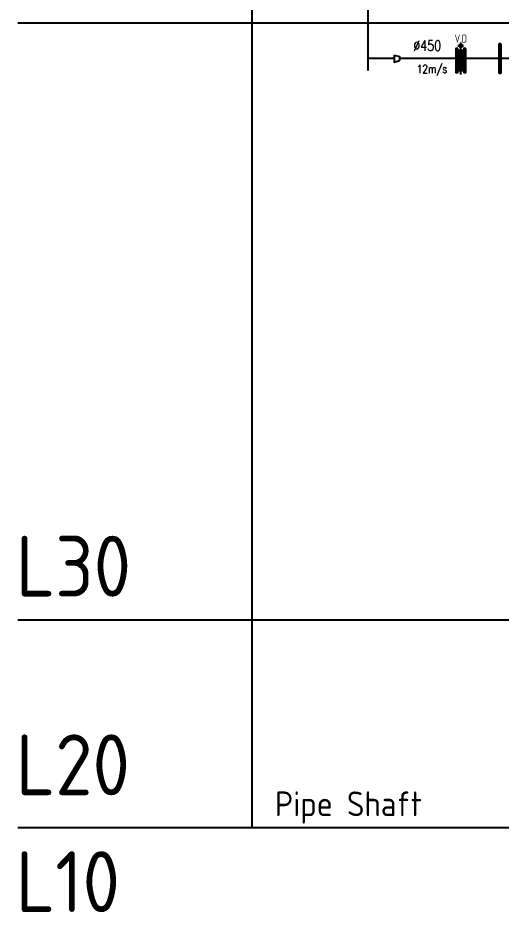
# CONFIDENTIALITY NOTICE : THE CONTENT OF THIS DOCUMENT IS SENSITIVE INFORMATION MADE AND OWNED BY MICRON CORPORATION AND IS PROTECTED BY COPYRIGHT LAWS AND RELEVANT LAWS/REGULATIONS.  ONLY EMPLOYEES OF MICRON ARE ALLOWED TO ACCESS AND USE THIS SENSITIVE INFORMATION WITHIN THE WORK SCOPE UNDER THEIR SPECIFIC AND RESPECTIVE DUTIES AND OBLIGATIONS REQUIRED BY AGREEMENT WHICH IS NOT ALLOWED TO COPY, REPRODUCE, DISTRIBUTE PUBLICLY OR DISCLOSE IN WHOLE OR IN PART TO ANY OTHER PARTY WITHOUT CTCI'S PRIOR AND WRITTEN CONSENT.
# Model space of a CAD drawing. Header units: millimetres. Extents: x 982 to 6910, y 152 to 8887.
# Drawn here: x 1383 to 3341, y 152 to 3775 of the extents above; entities that cross this region are included whole.
import ezdxf
from ezdxf.enums import TextEntityAlignment as Align

# ---------------------------------------------------------------- set-up
doc = ezdxf.new("R2010")
doc.units = ezdxf.units.MM
doc.linetypes.add('CENTER', pattern=[2, 1.25, -0.25, 0.25, -0.25])
for name, color, linetype in [('A-DETL-01', 1, 'Continuous'), ('DETL-TXT', 4, 'Continuous'), ('M-CEQPM-MAU', 22, 'Continuous'), ('M-EQPM-TXT', 4, 'Continuous'), ('M-FM-LINE3', 3, 'Continuous'), ('U-EX-TXT', 4, 'Continuous'), ('X-F10A-PID-F0-00-MAMEX-001$0$M-_DUCTAME-_E-', 40, 'Continuous'), ('X-F10A-PID-F0-00-MAMEX-001$0$X-F10X-PID-F0-00-MAMEX-001$0$M-_DUCTAME-_E-', 40, 'Continuous')]:
    doc.layers.add(name, color=color, linetype=linetype)
doc.styles.add('AA-TXT', font='isocp.shx', dxfattribs={"bigfont": 'chineset.shx'})
doc.styles.add('X-F10A-PID-F0-00-MAMEX-001$0$ROMANS', font='romans.shx', dxfattribs={"width": 0.8})

msp = doc.modelspace()

# ---------------------------------------------------------------- linework, layer by layer
at = {"layer": 'A-DETL-01', "color": 252, "linetype": 'Continuous'}
msp.add_line((2330.7, 5713.2), (2330.7, 493.3), dxfattribs=at)
at = {"layer": 'M-CEQPM-MAU', "color": 252}
for points in [[(6224.4, 3753.7), (1383.5, 3753.7)], [(6224.4, 1334.6), (1383.5, 1334.6)], [(6224.4, 493.3), (1383.5, 493.3)]]:
    msp.add_lwpolyline(points, dxfattribs=at)
at = {"layer": 'M-FM-LINE3', "linetype": 'CENTER'}
for p, q in [((3165.7, 3661.9), (3190.2, 3661.9)), ((3178, 3545), (3178, 3674.2))]:
    msp.add_line(p, q, dxfattribs=at)
at = {"layer": 'M-FM-LINE3'}
for p, q in [((3335.8, 3673.6), (3335.8, 3546.9)), ((3161.6, 3655.4), (3161.6, 3549.1)), ((3194.3, 3655.4), (3194.3, 3549.1))]:
    msp.add_line(p, q, dxfattribs=at)
for points in [[(3340.7, 3668.7), (3330.9, 3668.7), (3330.9, 3551.8), (3340.7, 3551.8)], [(3165.7, 3651.3), (3157.5, 3651.3), (3157.5, 3553.1), (3165.7, 3553.1)], [(3186.1, 3643.1), (3169.8, 3643.1), (3169.8, 3561.3), (3186.1, 3561.3)], [(3198.4, 3651.3), (3190.2, 3651.3), (3190.2, 3553.1), (3198.4, 3553.1)]]:
    msp.add_lwpolyline(points, close=True, dxfattribs=at)
msp.add_circle((3178, 3661.9), 6.54, dxfattribs=at)
at = {"layer": 'X-F10A-PID-F0-00-MAMEX-001$0$M-_DUCTAME-_E-'}
for points in [[(2801.5, 6402.9), (2801.5, 3561.8)], [(2906.9, 3624.3), (2906.9, 3596.1), (2929.6, 3602.2)], [(2906.9, 3624.3), (2929.6, 3618.3), (2929.6, 3602.2)], [(2906.9, 3610.2), (2801.5, 3610.2)], [(3552.6, 3610.2), (2929.6, 3610.2)]]:
    msp.add_lwpolyline(points, dxfattribs=at)

# ---------------------------------------------------------------- texts
at = {"layer": 'DETL-TXT', "color": 2, "ltscale": 0.1, "style": 'AA-TXT'}
for s, p in [('L30', (1375.1, 1430)), ('L20', (1375.1, 625.1)), ('L10', (1375.1, 151.6))]:
    msp.add_text(s, height=246.5, dxfattribs=at).set_placement(p)
at = {"layer": 'M-EQPM-TXT', "color": 3, "style": 'AA-TXT'}
msp.add_text('Pipe Shaft', height=100, dxfattribs=at).set_placement((2424.3, 540.4))
at = {"layer": 'U-EX-TXT', "style": 'AA-TXT', "width": 0.8}
msp.add_text('V.D', height=32.82, dxfattribs=at).set_placement((3177.6, 3691), align=Align.MIDDLE_CENTER)
at = {"layer": 'X-F10A-PID-F0-00-MAMEX-001$0$X-F10X-PID-F0-00-MAMEX-001$0$M-_DUCTAME-_E-', "style": 'X-F10A-PID-F0-00-MAMEX-001$0$ROMANS', "width": 0.8}
for s, height, p in [('%%C450', 41.13, (2985.1, 3642)), ('12m/s', 32.9, (2999.1, 3551.5))]:
    msp.add_text(s, height=height, dxfattribs=at).set_placement(p)

doc.saveas('drawing.dxf')
